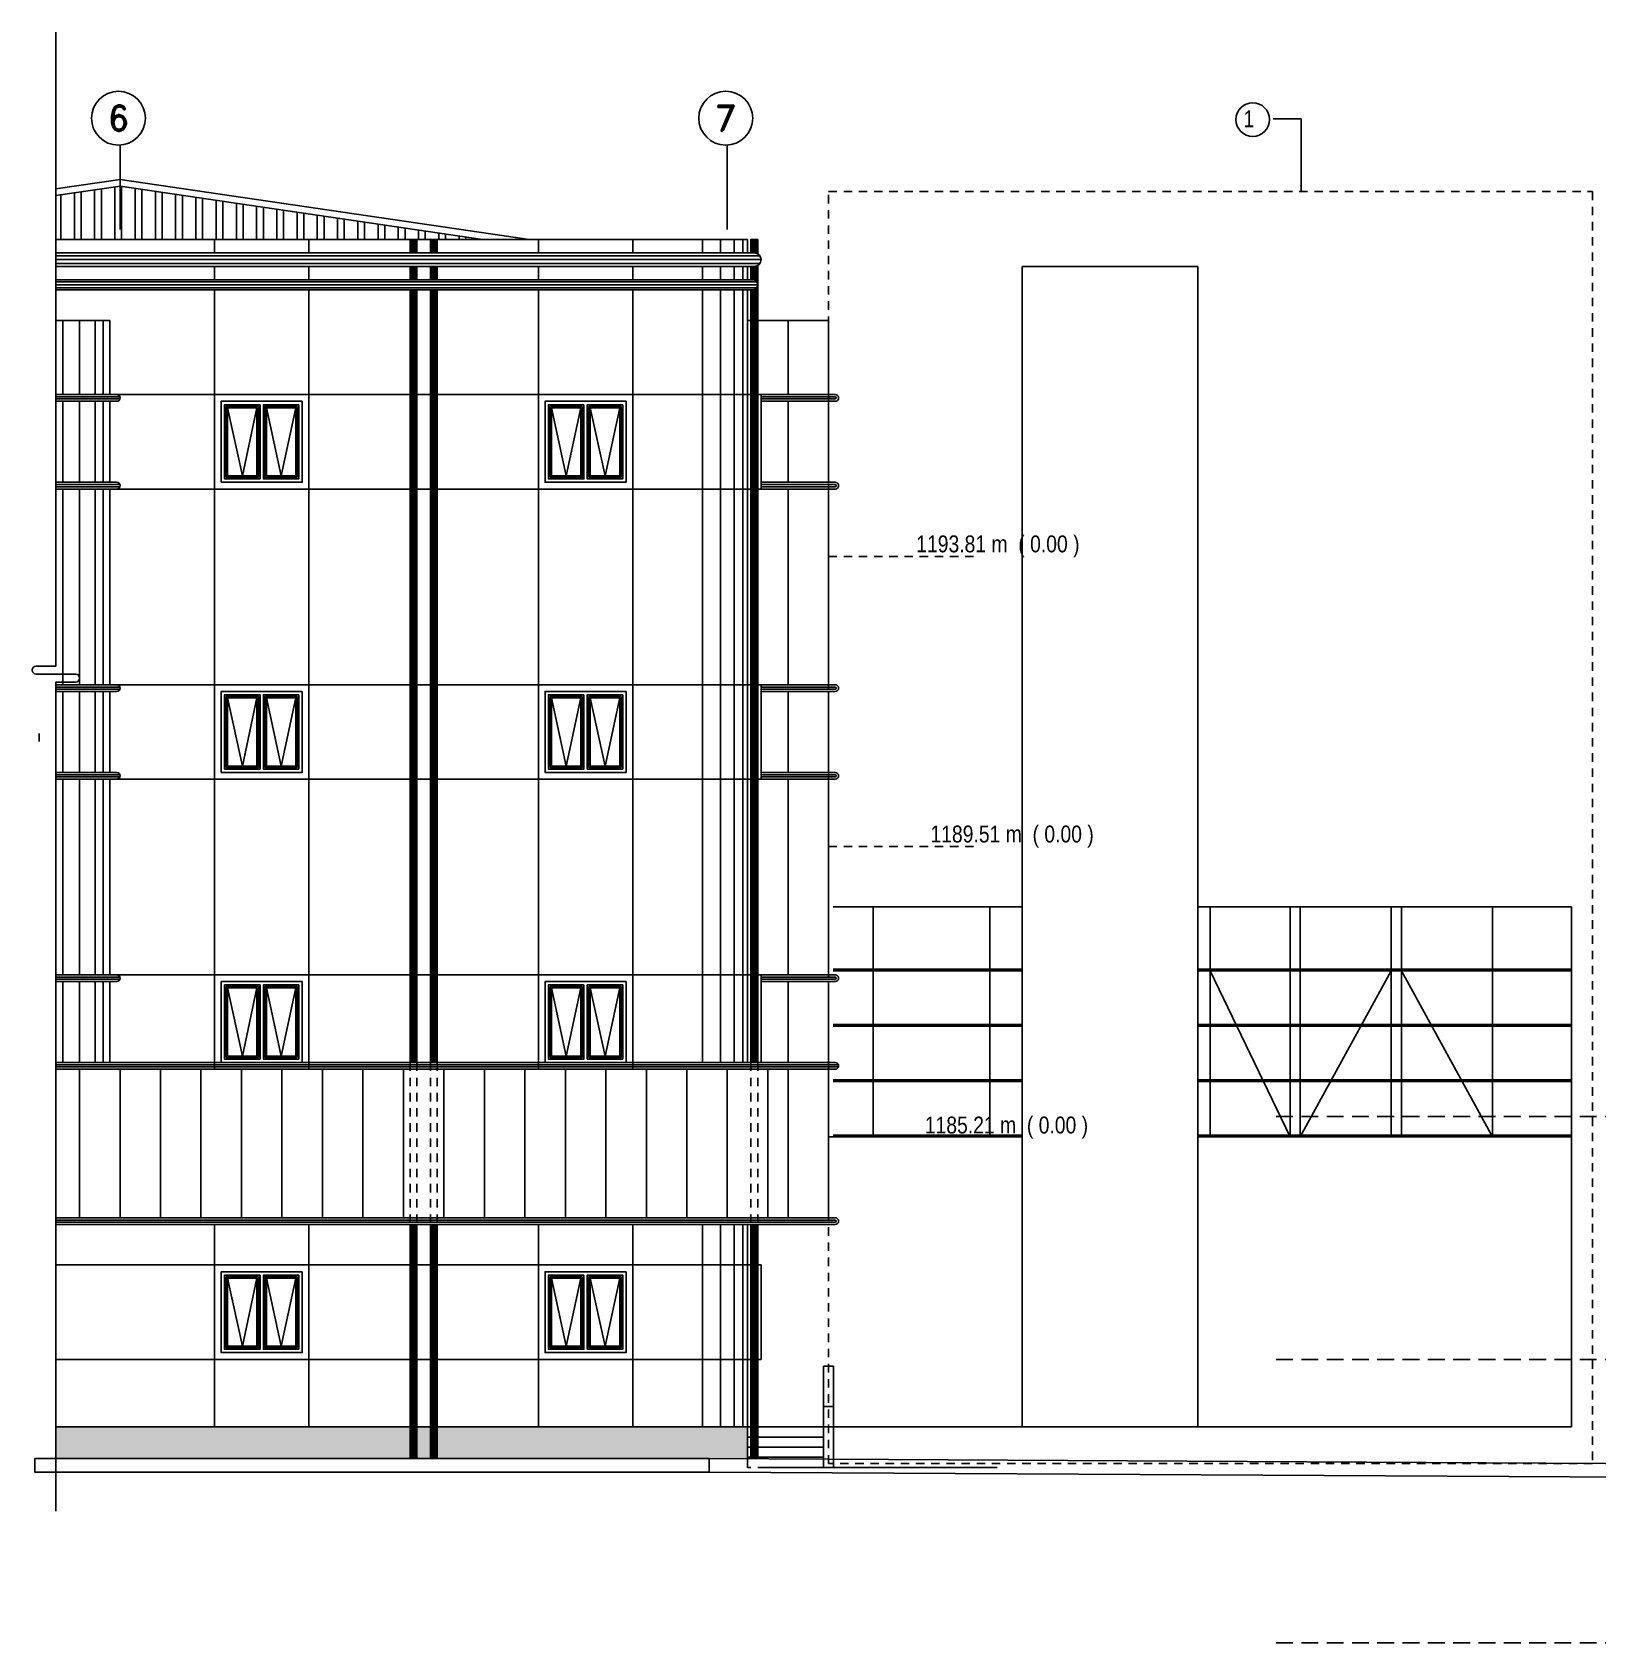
# Model space of a CAD drawing. Extents: x -133 to 84, y -2 to 88.
# Drawn here: x -132.95 to -109.75, y 0 to 23.87 of the extents above; entities that cross this region are included whole.
import ezdxf
from ezdxf.enums import TextEntityAlignment as Align

# ---------------------------------------------------------------- set-up
doc = ezdxf.new("R2010")
doc.units = 0
doc.header["$MEASUREMENT"] = 0
for name, pattern in [('RHCG02-4502(DOS ARA)AR-FA-002-08$0$CENTER', [2, 1.25, -0.25, 0.25, -0.25]), ('RHCG02-4502(DOS ARA)AR-FA-002-08$0$HIDDEN', [0.375, 0.25, -0.125]), ('RHCG02-4502(DOS ARA)AR-FA-002-08$0$HIDDEN2', [0.1875, 0.125, -0.0625])]:
    doc.linetypes.add(name, pattern=pattern)
for name, color, linetype in [('RHCG02-4502(DOS ARA)AR-FA-002-08$0$06', 6, 'Continuous'), ('RHCG02-4502(DOS ARA)AR-FA-002-08$0$arq-niveles', 1, 'Continuous'), ('RHCG02-4502(DOS ARA)AR-FA-002-08$0$arq-text-simbologia', 3, 'Continuous'), ('RHCG02-4502(DOS ARA)AR-FA-002-08$0$BAJANTES', 3, 'Continuous'), ('RHCG02-4502(DOS ARA)AR-FA-002-08$0$CUBIERTA', 1, 'Continuous'), ('RHCG02-4502(DOS ARA)AR-FA-002-08$0$DISEÑO', 2, 'Continuous'), ('RHCG02-4502(DOS ARA)AR-FA-002-08$0$Diseño cubiertas', 2, 'Continuous'), ('RHCG02-4502(DOS ARA)AR-FA-002-08$0$EJES', 1, 'RHCG02-4502(DOS ARA)AR-FA-002-08$0$CENTER'), ('RHCG02-4502(DOS ARA)AR-FA-002-08$0$FACHADA', 3, 'Continuous'), ('RHCG02-4502(DOS ARA)AR-FA-002-08$0$FACHADA0', 4, 'Continuous'), ('RHCG02-4502(DOS ARA)AR-FA-002-08$0$FACHADA2', 3, 'Continuous'), ('RHCG02-4502(DOS ARA)AR-FA-002-08$0$HATCH', 1, 'Continuous'), ('RHCG02-4502(DOS ARA)AR-FA-002-08$0$JUNTA', 1, 'Continuous'), ('RHCG02-4502(DOS ARA)AR-FA-002-08$0$LINE', 2, 'Continuous'), ('RHCG02-4502(DOS ARA)AR-FA-002-08$0$LINEAS', 3, 'Continuous'), ('RHCG02-4502(DOS ARA)AR-FA-002-08$0$LINES', 1, 'Continuous'), ('RHCG02-4502(DOS ARA)AR-FA-002-08$0$Notas', 1, 'Continuous'), ('RHCG02-4502(DOS ARA)AR-FA-002-08$0$NPT', 2, 'RHCG02-4502(DOS ARA)AR-FA-002-08$0$HIDDEN2'), ('RHCG02-4502(DOS ARA)AR-FA-002-08$0$PROYECCION', 2, 'RHCG02-4502(DOS ARA)AR-FA-002-08$0$HIDDEN2'), ('RHCG02-4502(DOS ARA)AR-FA-002-08$0$SIN_VENT', 1, 'Continuous'), ('RHCG02-4502(DOS ARA)AR-FA-002-08$0$SISAS', 2, 'Continuous')]:
    doc.layers.add(name, color=color, linetype=linetype)
doc.styles.add('RHCG02-4502(DOS ARA)AR-FA-002-08$0$dape 2', font='ARIALN.TTF', dxfattribs={"height": 0.25})
doc.styles.add('RHCG02-4502(DOS ARA)AR-FA-002-08$0$ROMAND', font='ROMAND')
doc.dimstyles.new('RHCG02-4502(DOS ARA)AR-FA-002-08$0$dape', dxfattribs={"dimscale": 0.05, "dimtxt": 0.25, "dimasz": 2, "dimexe": 1, "dimexo": 1, "dimgap": 1, "dimtad": 1, "dimzin": 1, "dimtxsty": 'RHCG02-4502(DOS ARA)AR-FA-002-08$0$dape 2', "dimcen": 30, "dimclrd": 1, "dimclre": 1, "dimclrt": 2, "dimazin": 0, "dimtfac": 1, "dimtmove": 0, "dimatfit": 3, "dimfxl": 1, "dimarcsym": 0})

# ---------------------------------------------------------------- blocks, each defined once
blk = doc.blocks.new('RHCG02-4502(DOS ARA)AR-FA-002-08$0$A$C01065719')
at = {"layer": 'RHCG02-4502(DOS ARA)AR-FA-002-08$0$DISEÑO', "color": 250}
for p, q in [((0.195, 1.205), (0.412, 0.195)), ((0.412, 0.195), (0.63, 1.205)), ((0.77, 1.205), (0.987, 0.195)), ((0.987, 0.195), (1.205, 1.205))]:
    blk.add_line(p, q, dxfattribs=at)
for points in [[(0, 1.4), (1.4, 1.4), (1.4, 0), (0, 0)], [(0.1, 1.3), (1.3, 1.3), (1.3, 0.1), (0.1, 0.1)], [(0.15, 1.25), (0.675, 1.25), (0.675, 0.15), (0.15, 0.15)], [(0.175, 1.225), (0.65, 1.225), (0.65, 0.175), (0.175, 0.175)], [(0.195, 1.205), (0.63, 1.205), (0.63, 0.195), (0.195, 0.195)], [(0.725, 1.25), (1.25, 1.25), (1.25, 0.15), (0.725, 0.15)], [(0.75, 1.225), (1.225, 1.225), (1.225, 0.175), (0.75, 0.175)], [(0.77, 1.205), (1.205, 1.205), (1.205, 0.195), (0.77, 0.195)]]:
    blk.add_lwpolyline(points, close=True, dxfattribs=at)
blk = doc.blocks.new('RHCG02-4502(DOS ARA)AR-FA-002-08$0$A$C18170393')
at = {"color": 250}
for p, q in [((-8.914, 7.517), (-6.313, 7.517)), ((-8.914, 7.517), (-8.914, -9.683)), ((-6.313, 7.517), (-6.313, -9.683)), ((-11.714, -1.975), (-8.914, -1.975)), ((-11.121, -1.975), (-11.121, -5.383)), ((-9.391, -1.975), (-9.391, -5.383)), ((-6.313, -1.975), (-0.772, -1.975)), ((-6.128, -1.975), (-6.128, -5.383)), ((-4.945, -1.975), (-4.945, -5.383)), ((-4.795, -1.975), (-4.795, -5.383)), ((-3.445, -1.975), (-3.445, -5.383)), ((-3.295, -1.975), (-3.295, -5.383)), ((-1.944, -1.975), (-1.944, -5.383)), ((-11.714, -2.898), (-8.914, -2.898)), ((-11.714, -2.923), (-8.914, -2.923)), ((-6.313, -2.898), (-0.772, -2.898)), ((-6.313, -2.923), (-0.772, -2.923)), ((-6.128, -2.923), (-4.945, -5.383)), ((-3.445, -2.923), (-4.795, -5.383)), ((-3.295, -2.923), (-1.944, -5.383)), ((-11.714, -3.718), (-8.914, -3.718)), ((-11.714, -3.743), (-8.914, -3.743)), ((-6.313, -3.718), (-0.772, -3.718)), ((-6.313, -3.743), (-0.772, -3.743)), ((-11.714, -4.538), (-8.914, -4.538)), ((-11.714, -4.563), (-8.914, -4.563)), ((-6.313, -4.538), (-0.772, -4.538)), ((-6.313, -4.563), (-0.772, -4.563)), ((-11.714, -5.358), (-8.914, -5.358)), ((-11.714, -5.383), (-8.914, -5.383)), ((-6.313, -5.358), (-0.772, -5.358)), ((-6.313, -5.383), (-0.772, -5.383)), ((-11.859, -9.683), (-0.772, -9.683))]:
    blk.add_line(p, q, dxfattribs=at)
blk.add_lwpolyline([(-0.772, -1.975), (-0.772, -9.683)], dxfattribs=at)

msp = doc.modelspace()

# ---------------------------------------------------------------- hatches: boundary and pattern name
at = {"layer": 'RHCG02-4502(DOS ARA)AR-FA-002-08$0$CUBIERTA'}
h = msp.add_hatch(dxfattribs=at)
h.set_pattern_fill('ANSI32', color=250, scale=0.8, angle=45, style=0)
h.set_pattern_definition([(90, (-328.82605, -107.01706), (-0.3, 3e-17), []), (90, (-328.72605, -106.91706), (-0.3, 3e-17), [])])
h.paths.add_polyline_path([(-131.65, 21.589), (-131.65, 20.8), (-126.276, 20.8)])
h.paths.add_polyline_path([(-132.601, 20.8), (-132.601, 21.45), (-131.65, 21.589), (-131.65, 20.8)])
at = {"layer": 'RHCG02-4502(DOS ARA)AR-FA-002-08$0$SISAS'}
h = msp.add_hatch(dxfattribs=at)
h.set_pattern_fill('AR-SAND', color=250, scale=0.002, style=0)
h.set_pattern_definition([(37.5, (-2499.06638, 942.25558), (-0.0032000626, 0.0978826475), [0, -0.077216, 0, -0.08636, 0, -0.08255]), (7.5, (-2499.06638, 942.25558), (0.0899046566, 0.14336502), [0, -0.041656, 0, -0.069596, 0, -0.02667]), (327.5, (-2499.12886, 942.25558), (0.158198474, 0.000287437), [0, -0.0254, 0, -0.09144, 0, -0.11938]), (317.5, (-2499.12886, 942.25558), (0.1527112905, 0.044585865), [0, -0.0127, 0, -0.059944, 0, -0.06858])])
h.paths.add_polyline_path([(-122.35, 3.2), (-132.601, 3.2), (-132.601, 2.73), (-122.35, 2.727)])

# ---------------------------------------------------------------- linework, layer by layer
at = {"layer": 'RHCG02-4502(DOS ARA)AR-FA-002-08$0$06'}
msp.add_lwpolyline([(-122.921, 2.53), (-132.913, 2.53), (-132.913, 2.73), (-122.921, 2.73), (-122.921, 2.53)], close=True, dxfattribs=at)
for points in [[(-49.555, 0.659), (-49.921, 0.73), (-55.921, 1.24), (-67.321, 1.62), (-82.921, 2.29), (-91.921, 2.56), (-122.921, 2.73), (-122.921, 2.53)], [(-122.921, 2.53), (-91.924, 2.36), (-82.928, 2.09), (-67.328, 1.42), (-55.932, 1.04), (-49.948, 0.532), (-49.555, 0.455)]]:
    msp.add_lwpolyline(points, dxfattribs=at)
at = {"layer": 'RHCG02-4502(DOS ARA)AR-FA-002-08$0$arq-niveles', "color": 1, "linetype": 'RHCG02-4502(DOS ARA)AR-FA-002-08$0$HIDDEN'}
for p, q in [((-114.517, 7.8), (-49.828, 7.8)), ((-114.517, 4.2), (-49.828, 4.2)), ((-114.517, 0), (-49.632, 0))]:
    msp.add_line(p, q, dxfattribs=at)
at = {"layer": 'RHCG02-4502(DOS ARA)AR-FA-002-08$0$BAJANTES', "color": 250}
for p, q in [((-127.35, 20.4), (-127.35, 20.2)), ((-127.25, 20.2), (-127.25, 20.4)), ((-127.05, 20.4), (-127.05, 20.2)), ((-126.95, 20.2), (-126.95, 20.4)), ((-122.3, 20.4), (-122.3, 20.2)), ((-122.2, 20.125), (-122.2, 20.413)), ((-122.2, 8.6), (-122.2, 20.125)), ((-127.35, 20.05), (-127.35, 8.6)), ((-127.25, 8.6), (-127.25, 20.05)), ((-127.05, 20.05), (-127.05, 8.6)), ((-126.95, 8.6), (-126.95, 20.05)), ((-122.3, 20.05), (-122.3, 8.6)), ((-127.35, 6.2), (-127.35, 2.728)), ((-127.25, 2.728), (-127.25, 6.2)), ((-127.05, 6.2), (-127.05, 2.728)), ((-126.95, 2.728), (-126.95, 6.2)), ((-122.3, 2.727), (-122.3, 6.2)), ((-122.2, 6.2), (-122.2, 2.726))]:
    msp.add_line(p, q, dxfattribs=at)
for points in [[(-127.25, 20.6), (-127.25, 20.8), (-127.35, 20.8), (-127.35, 20.6)], [(-126.95, 20.6), (-126.95, 20.8), (-127.05, 20.8), (-127.05, 20.6)], [(-122.2, 20.587), (-122.2, 20.8), (-122.3, 20.8), (-122.3, 20.6)]]:
    msp.add_lwpolyline(points, dxfattribs=at)
at = {"layer": 'RHCG02-4502(DOS ARA)AR-FA-002-08$0$CUBIERTA', "color": 250}
for p, q in [((-131.65, 21.69), (-132.601, 21.551)), ((-131.65, 21.589), (-132.601, 21.45)), ((-131.65, 21.69), (-125.588, 20.8)), ((-131.65, 21.589), (-126.276, 20.8))]:
    msp.add_line(p, q, dxfattribs=at)
at = {"layer": 'RHCG02-4502(DOS ARA)AR-FA-002-08$0$EJES', "color": 250}
for p, q in [((-131.65, 22.197), (-131.65, 20.8)), ((-122.65, 22.197), (-122.65, 20.8))]:
    msp.add_line(p, q, dxfattribs=at)
at = {"layer": 'RHCG02-4502(DOS ARA)AR-FA-002-08$0$FACHADA', "color": 250}
for p, q in [((-132.601, 20.8), (-122.35, 20.8)), ((-122.35, 20.8), (-122.35, 20.6)), ((-122.35, 20.4), (-122.35, 20.2)), ((-122.35, 20.05), (-122.35, 8.6)), ((-122.35, 6.2), (-122.35, 3.2))]:
    msp.add_line(p, q, dxfattribs=at)
for points in [[(-122.3, 18.5), (-122.35, 18.5), (-122.35, 17.1), (-122.3, 17.1)], [(-122.2, 17.1), (-122.15, 17.1), (-122.15, 18.5), (-122.2, 18.5)], [(-122.3, 14.2), (-122.35, 14.2), (-122.35, 12.8), (-122.3, 12.8)], [(-122.2, 12.8), (-122.15, 12.8), (-122.15, 14.2), (-122.2, 14.2)], [(-122.3, 9.9), (-122.35, 9.9), (-122.35, 8.6)], [(-122.15, 8.6), (-122.15, 9.9), (-122.2, 9.9)], [(-122.35, 8.5), (-122.15, 8.5)], [(-122.3, 5.6), (-122.35, 5.6), (-122.35, 4.2), (-122.3, 4.2)], [(-122.2, 4.2), (-122.15, 4.2), (-122.15, 5.6), (-122.2, 5.6)]]:
    msp.add_lwpolyline(points, dxfattribs=at)
at = {"layer": 'RHCG02-4502(DOS ARA)AR-FA-002-08$0$FACHADA0', "color": 250}
for p, q in [((-132.601, 19.6), (-131.8, 19.6)), ((-131.8, 18.5), (-131.8, 19.6)), ((-131.8, 17.2), (-131.8, 18.4)), ((-131.8, 14.2), (-131.8, 17.1)), ((-131.8, 14.1), (-131.8, 12.9)), ((-131.8, 12.8), (-131.8, 9.9)), ((-131.8, 8.6), (-131.8, 9.8))]:
    msp.add_line(p, q, dxfattribs=at)
for points in [[(-132.601, 20.6), (-122.25, 20.6, -1), (-122.25, 20.4), (-132.601, 20.4)], [(-132.601, 20.05), (-122.275, 20.05, 1), (-122.275, 20.2), (-132.601, 20.2)]]:
    msp.add_lwpolyline(points, format="xyb", dxfattribs=at)
at = {"layer": 'RHCG02-4502(DOS ARA)AR-FA-002-08$0$FACHADA2', "color": 250}
for p, q in [((-122.35, 19.6), (-122.3, 19.6)), ((-122.2, 19.6), (-121.15, 19.6)), ((-121.15, 18.5), (-121.15, 19.6)), ((-121.15, 18.4), (-121.15, 17.2)), ((-121.15, 17.1), (-121.15, 14.2)), ((-121.15, 14.1), (-121.15, 12.9)), ((-121.15, 12.8), (-121.15, 9.9)), ((-121.15, 9.8), (-121.15, 8.6)), ((-121.15, 8.5), (-121.15, 6.3))]:
    msp.add_line(p, q, dxfattribs=at)
at = {"layer": 'RHCG02-4502(DOS ARA)AR-FA-002-08$0$HATCH', "color": 250}
for p, q in [((-127.338, 20.8), (-127.338, 20.6)), ((-127.338, 20.8), (-127.338, 20.6)), ((-127.325, 20.8), (-127.325, 20.6)), ((-127.325, 20.8), (-127.325, 20.6)), ((-127.3, 20.8), (-127.3, 20.6)), ((-127.3, 20.8), (-127.3, 20.6)), ((-127.275, 20.8), (-127.275, 20.6)), ((-127.275, 20.8), (-127.275, 20.6)), ((-127.263, 20.8), (-127.263, 20.6)), ((-127.263, 20.8), (-127.263, 20.6)), ((-127.038, 20.8), (-127.038, 20.6)), ((-127.038, 20.8), (-127.038, 20.6)), ((-127.025, 20.8), (-127.025, 20.6)), ((-127.025, 20.8), (-127.025, 20.6)), ((-127, 20.8), (-127, 20.6)), ((-127, 20.8), (-127, 20.6)), ((-126.975, 20.8), (-126.975, 20.6)), ((-126.975, 20.8), (-126.975, 20.6)), ((-126.963, 20.8), (-126.963, 20.6)), ((-126.963, 20.8), (-126.963, 20.6)), ((-123.016, 20.8), (-123.016, 20.6)), ((-123.016, 20.8), (-123.016, 20.6)), ((-122.753, 20.8), (-122.753, 20.6)), ((-122.753, 20.8), (-122.753, 20.6)), ((-122.548, 20.8), (-122.548, 20.6)), ((-122.548, 20.8), (-122.548, 20.6)), ((-122.42, 20.8), (-122.42, 20.6)), ((-122.42, 20.8), (-122.42, 20.6)), ((-122.288, 20.8), (-122.288, 20.6)), ((-122.288, 20.8), (-122.288, 20.6)), ((-122.275, 20.8), (-122.275, 20.6)), ((-122.275, 20.8), (-122.275, 20.6)), ((-122.25, 20.8), (-122.25, 20.6)), ((-122.25, 20.8), (-122.25, 20.6)), ((-122.225, 20.8), (-122.225, 20.597)), ((-122.225, 20.8), (-122.225, 20.597)), ((-122.213, 20.8), (-122.213, 20.593)), ((-122.213, 20.8), (-122.213, 20.593)), ((-122.167, 20.556), (-132.601, 20.556)), ((-122.167, 20.556), (-132.601, 20.556)), ((-122.15, 20.5), (-132.601, 20.5)), ((-122.15, 20.5), (-132.601, 20.5)), ((-122.167, 20.444), (-132.601, 20.444)), ((-122.167, 20.444), (-132.601, 20.444)), ((-127.338, 20.4), (-127.338, 20.2)), ((-127.338, 20.4), (-127.338, 20.2)), ((-127.325, 20.4), (-127.325, 20.2)), ((-127.325, 20.4), (-127.325, 20.2)), ((-127.3, 20.4), (-127.3, 20.2)), ((-127.3, 20.4), (-127.3, 20.2)), ((-127.275, 20.4), (-127.275, 20.2)), ((-127.275, 20.4), (-127.275, 20.2)), ((-127.263, 20.4), (-127.263, 20.2)), ((-127.263, 20.4), (-127.263, 20.2)), ((-127.038, 20.4), (-127.038, 20.2)), ((-127.038, 20.4), (-127.038, 20.2)), ((-127.025, 20.4), (-127.025, 20.2)), ((-127.025, 20.4), (-127.025, 20.2)), ((-127, 20.4), (-127, 20.2)), ((-127, 20.4), (-127, 20.2)), ((-126.975, 20.4), (-126.975, 20.2)), ((-126.975, 20.4), (-126.975, 20.2)), ((-126.963, 20.4), (-126.963, 20.2)), ((-126.963, 20.4), (-126.963, 20.2)), ((-123.016, 20.4), (-123.016, 20.2)), ((-123.016, 20.4), (-123.016, 20.2)), ((-122.753, 20.4), (-122.753, 20.2)), ((-122.753, 20.4), (-122.753, 20.2)), ((-122.548, 20.4), (-122.548, 20.2)), ((-122.548, 20.4), (-122.548, 20.2)), ((-122.42, 20.4), (-122.42, 20.2)), ((-122.42, 20.4), (-122.42, 20.2)), ((-122.288, 20.4), (-122.288, 20.2)), ((-122.288, 20.4), (-122.288, 20.2)), ((-122.275, 20.4), (-122.275, 20.2)), ((-122.275, 20.4), (-122.275, 20.2)), ((-122.25, 20.4), (-122.25, 20.196)), ((-122.25, 20.4), (-122.25, 20.196)), ((-122.225, 20.403), (-122.225, 20.181)), ((-122.225, 20.403), (-122.225, 20.181)), ((-122.213, 20.407), (-122.213, 20.166)), ((-122.213, 20.407), (-122.213, 20.166)), ((-122.215, 20.17), (-132.601, 20.17)), ((-122.215, 20.17), (-132.601, 20.17)), ((-122.2, 20.125), (-132.601, 20.125)), ((-122.2, 20.125), (-132.601, 20.125)), ((-122.215, 20.08), (-132.601, 20.08)), ((-122.215, 20.08), (-132.601, 20.08)), ((-122.25, 20.054), (-122.25, 8.6)), ((-122.25, 20.054), (-122.25, 8.6)), ((-122.225, 20.069), (-122.225, 8.6)), ((-122.225, 20.069), (-122.225, 8.6)), ((-122.213, 20.084), (-122.213, 8.6)), ((-122.213, 20.084), (-122.213, 8.6)), ((-127.338, 20.05), (-127.338, 8.6)), ((-127.338, 20.05), (-127.338, 8.6)), ((-127.325, 20.05), (-127.325, 8.6)), ((-127.325, 20.05), (-127.325, 8.6)), ((-127.3, 20.05), (-127.3, 8.6)), ((-127.3, 20.05), (-127.3, 8.6)), ((-127.275, 20.05), (-127.275, 8.6)), ((-127.275, 20.05), (-127.275, 8.6)), ((-127.263, 20.05), (-127.263, 8.6)), ((-127.263, 20.05), (-127.263, 8.6)), ((-127.038, 20.05), (-127.038, 8.6)), ((-127.038, 20.05), (-127.038, 8.6)), ((-127.025, 20.05), (-127.025, 8.6)), ((-127.025, 20.05), (-127.025, 8.6)), ((-127, 20.05), (-127, 8.6)), ((-127, 20.05), (-127, 8.6)), ((-126.975, 20.05), (-126.975, 8.6)), ((-126.975, 20.05), (-126.975, 8.6)), ((-126.963, 20.05), (-126.963, 8.6)), ((-126.963, 20.05), (-126.963, 8.6)), ((-123.016, 20.05), (-123.016, 8.6)), ((-123.016, 20.05), (-123.016, 8.6)), ((-122.753, 20.05), (-122.753, 8.6)), ((-122.753, 20.05), (-122.753, 8.6)), ((-122.548, 20.05), (-122.548, 8.6)), ((-122.548, 20.05), (-122.548, 8.6)), ((-122.42, 20.05), (-122.42, 8.6)), ((-122.42, 20.05), (-122.42, 8.6)), ((-122.288, 20.05), (-122.288, 8.6)), ((-122.288, 20.05), (-122.288, 8.6)), ((-122.275, 20.05), (-122.275, 8.6)), ((-122.275, 20.05), (-122.275, 8.6)), ((-132.495, 18.5), (-132.495, 19.6)), ((-132.495, 18.5), (-132.495, 19.6)), ((-132.017, 18.5), (-132.017, 19.6)), ((-132.017, 18.5), (-132.017, 19.6)), ((-131.9, 18.5), (-131.9, 19.6)), ((-131.9, 18.5), (-131.9, 19.6)), ((-132.601, 18.465), (-131.652, 18.465)), ((-132.601, 18.465), (-131.652, 18.465)), ((-131.652, 18.435), (-132.601, 18.435)), ((-131.652, 18.435), (-132.601, 18.435)), ((-132.495, 17.2), (-132.495, 18.4)), ((-132.495, 17.2), (-132.495, 18.4)), ((-132.017, 17.2), (-132.017, 18.4)), ((-132.017, 17.2), (-132.017, 18.4)), ((-131.9, 17.2), (-131.9, 18.4)), ((-131.9, 17.2), (-131.9, 18.4)), ((-132.601, 17.165), (-131.652, 17.165)), ((-132.601, 17.165), (-131.652, 17.165)), ((-131.652, 17.135), (-132.601, 17.135)), ((-131.652, 17.135), (-132.601, 17.135)), ((-132.495, 17.1), (-132.495, 14.2)), ((-132.495, 17.1), (-132.495, 14.2)), ((-132.017, 17.1), (-132.017, 14.2)), ((-132.017, 17.1), (-132.017, 14.2)), ((-131.9, 17.1), (-131.9, 14.2)), ((-131.9, 17.1), (-131.9, 14.2)), ((-132.601, 14.165), (-131.652, 14.165)), ((-132.601, 14.165), (-131.652, 14.165)), ((-131.652, 14.135), (-132.601, 14.135)), ((-131.652, 14.135), (-132.601, 14.135)), ((-132.495, 12.9), (-132.495, 14.1)), ((-132.495, 12.9), (-132.495, 14.1)), ((-132.017, 12.9), (-132.017, 14.1)), ((-132.017, 12.9), (-132.017, 14.1)), ((-131.9, 12.9), (-131.9, 14.1)), ((-131.9, 12.9), (-131.9, 14.1)), ((-132.601, 12.865), (-131.652, 12.865)), ((-132.601, 12.865), (-131.652, 12.865)), ((-131.652, 12.835), (-132.601, 12.835)), ((-131.652, 12.835), (-132.601, 12.835)), ((-132.495, 12.8), (-132.495, 9.9)), ((-132.495, 12.8), (-132.495, 9.9)), ((-132.017, 12.8), (-132.017, 9.9)), ((-132.017, 12.8), (-132.017, 9.9)), ((-131.9, 12.8), (-131.9, 9.9)), ((-131.9, 12.8), (-131.9, 9.9)), ((-132.601, 9.865), (-131.652, 9.865)), ((-132.601, 9.865), (-131.652, 9.865)), ((-131.652, 9.835), (-132.601, 9.835)), ((-131.652, 9.835), (-132.601, 9.835)), ((-132.495, 9.8), (-132.495, 8.6)), ((-132.495, 9.8), (-132.495, 8.6)), ((-132.017, 9.8), (-132.017, 8.6)), ((-132.017, 9.8), (-132.017, 8.6)), ((-131.9, 9.8), (-131.9, 8.6)), ((-131.9, 9.8), (-131.9, 8.6)), ((-132.601, 8.565), (-121.002, 8.565)), ((-132.601, 8.565), (-121.002, 8.565)), ((-121.002, 8.535), (-132.601, 8.535)), ((-121.002, 8.535), (-132.601, 8.535)), ((-127.338, 6.2), (-127.338, 2.728)), ((-127.338, 6.2), (-127.338, 2.728)), ((-127.325, 6.2), (-127.325, 2.728)), ((-127.325, 6.2), (-127.325, 2.728)), ((-127.3, 6.2), (-127.3, 2.728)), ((-127.3, 6.2), (-127.3, 2.728)), ((-127.275, 6.2), (-127.275, 2.728)), ((-127.275, 6.2), (-127.275, 2.728)), ((-127.263, 6.2), (-127.263, 2.728)), ((-127.263, 6.2), (-127.263, 2.728)), ((-127.038, 6.2), (-127.038, 2.728)), ((-127.038, 6.2), (-127.038, 2.728)), ((-127.025, 6.2), (-127.025, 2.728)), ((-127.025, 6.2), (-127.025, 2.728)), ((-127, 6.2), (-127, 2.728)), ((-127, 6.2), (-127, 2.728)), ((-126.975, 6.2), (-126.975, 2.728)), ((-126.975, 6.2), (-126.975, 2.728)), ((-126.963, 6.2), (-126.963, 2.728)), ((-126.963, 6.2), (-126.963, 2.728)), ((-123.016, 6.2), (-123.016, 3.2)), ((-122.753, 6.2), (-122.753, 3.2)), ((-122.753, 6.2), (-122.753, 3.2)), ((-122.548, 6.2), (-122.548, 3.2)), ((-122.548, 6.2), (-122.548, 3.2)), ((-122.42, 6.2), (-122.42, 3.2)), ((-122.42, 6.2), (-122.42, 3.2)), ((-122.288, 2.727), (-122.288, 6.2)), ((-122.288, 2.727), (-122.288, 6.2)), ((-122.275, 2.726), (-122.275, 6.2)), ((-122.275, 2.726), (-122.275, 6.2)), ((-122.25, 2.726), (-122.25, 6.2)), ((-122.25, 2.726), (-122.25, 6.2)), ((-122.225, 2.726), (-122.225, 6.2)), ((-122.225, 2.726), (-122.225, 6.2)), ((-122.213, 2.726), (-122.213, 6.2)), ((-122.213, 2.726), (-122.213, 6.2))]:
    msp.add_line(p, q, dxfattribs=at)
at = {"layer": 'RHCG02-4502(DOS ARA)AR-FA-002-08$0$HATCH'}
msp.add_lwpolyline([(-132.601, 1.952), (-132.601, 14.239), (-132.309, 14.239, 1), (-132.309, 14.357), (-132.892, 14.357, -1), (-132.892, 14.475), (-132.601, 14.475), (-132.601, 23.871)], format="xyb", dxfattribs=at)
msp.add_lwpolyline([(-132.601, 1.952), (-132.601, 14.239), (-132.309, 14.239, 1), (-132.309, 14.357), (-132.892, 14.357, -1), (-132.892, 14.475), (-132.601, 14.475), (-132.601, 23.871)], format="xyb", dxfattribs=at)
at = {"layer": 'RHCG02-4502(DOS ARA)AR-FA-002-08$0$HATCH', "color": 250}
for points in [[(-122.15, 18.465), (-121.05, 18.465, -1), (-121.05, 18.435), (-122.15, 18.435)], [(-122.15, 18.465), (-121.05, 18.465, -1), (-121.05, 18.435), (-122.15, 18.435)], [(-122.15, 17.165), (-121.05, 17.165, -1), (-121.05, 17.135), (-122.15, 17.135)], [(-122.15, 17.165), (-121.05, 17.165, -1), (-121.05, 17.135), (-122.15, 17.135)], [(-122.15, 14.165), (-121.05, 14.165, -1), (-121.05, 14.135), (-122.15, 14.135)], [(-122.15, 14.165), (-121.05, 14.165, -1), (-121.05, 14.135), (-122.15, 14.135)], [(-122.15, 12.865), (-121.05, 12.865, -1), (-121.05, 12.835), (-122.15, 12.835)], [(-122.15, 12.865), (-121.05, 12.865, -1), (-121.05, 12.835), (-122.15, 12.835)], [(-122.15, 9.865), (-121.05, 9.865, -1), (-121.05, 9.835), (-122.15, 9.835)], [(-122.15, 9.865), (-121.05, 9.865, -1), (-121.05, 9.835), (-122.15, 9.835)], [(-132.601, 6.265), (-121.05, 6.265, -1), (-121.05, 6.235), (-132.601, 6.235)], [(-132.601, 6.265), (-121.05, 6.265, -1), (-121.05, 6.235), (-132.601, 6.235)]]:
    msp.add_lwpolyline(points, format="xyb", dxfattribs=at)
at = {"layer": 'RHCG02-4502(DOS ARA)AR-FA-002-08$0$JUNTA', "color": 250}
for p, q in [((-130.25, 20.6), (-130.25, 20.8)), ((-128.85, 20.6), (-128.85, 20.8)), ((-125.45, 20.6), (-125.45, 20.8)), ((-124.05, 20.6), (-124.05, 20.8)), ((-130.25, 20.2), (-130.25, 20.4)), ((-128.85, 20.2), (-128.85, 20.4)), ((-125.45, 20.2), (-125.45, 20.4)), ((-124.05, 20.2), (-124.05, 20.4)), ((-130.25, 8.6), (-130.25, 20.05)), ((-128.85, 8.6), (-128.85, 20.05)), ((-125.45, 8.6), (-125.45, 20.05)), ((-124.05, 8.6), (-124.05, 20.05)), ((-127.35, 18.5), (-131.8, 18.5)), ((-127.05, 18.5), (-127.25, 18.5)), ((-122.35, 18.5), (-126.95, 18.5)), ((-127.35, 17.1), (-131.8, 17.1)), ((-127.05, 17.1), (-127.25, 17.1)), ((-122.35, 17.1), (-126.95, 17.1)), ((-127.35, 14.2), (-131.8, 14.2)), ((-127.05, 14.2), (-127.25, 14.2)), ((-122.35, 14.2), (-126.95, 14.2)), ((-127.35, 12.8), (-131.8, 12.8)), ((-127.05, 12.8), (-127.25, 12.8)), ((-122.35, 12.8), (-126.95, 12.8)), ((-127.35, 9.9), (-131.8, 9.9)), ((-127.05, 9.9), (-127.25, 9.9)), ((-122.35, 9.9), (-126.95, 9.9)), ((-122.35, 8.5), (-131.8, 8.5)), ((-130.25, 3.2), (-130.25, 6.2)), ((-128.85, 3.2), (-128.85, 6.2)), ((-125.45, 3.2), (-125.45, 6.2)), ((-124.05, 3.2), (-124.05, 6.2)), ((-127.35, 5.6), (-132.601, 5.6)), ((-127.05, 5.6), (-127.25, 5.6)), ((-122.35, 5.6), (-126.95, 5.6)), ((-127.35, 4.2), (-132.601, 4.2)), ((-127.05, 4.2), (-127.25, 4.2)), ((-122.35, 4.2), (-126.95, 4.2))]:
    msp.add_line(p, q, dxfattribs=at)
at = {"layer": 'RHCG02-4502(DOS ARA)AR-FA-002-08$0$LINE', "color": 250}
for p, q in [((-121.225, 4.1), (-121.075, 4.1)), ((-121.225, 2.6), (-121.225, 4.1)), ((-121.075, 2.6), (-121.075, 4.1)), ((-121.225, 3.5), (-121.075, 3.5))]:
    msp.add_line(p, q, dxfattribs=at)
at = {"layer": 'RHCG02-4502(DOS ARA)AR-FA-002-08$0$LINEAS', "color": 250}
for points in [[(-132.601, 18.5), (-131.7, 18.5, -1), (-131.7, 18.4), (-132.601, 18.4)], [(-132.601, 17.2), (-131.7, 17.2, -1), (-131.7, 17.1), (-132.601, 17.1)], [(-132.601, 14.2), (-131.7, 14.2, -1), (-131.7, 14.1), (-132.601, 14.1)], [(-132.601, 12.9), (-131.7, 12.9, -1), (-131.7, 12.8), (-132.601, 12.8)], [(-132.601, 9.9), (-131.7, 9.9, -1), (-131.7, 9.8), (-132.601, 9.8)], [(-132.601, 8.6), (-121.05, 8.6, -1), (-121.05, 8.5), (-132.601, 8.5)], [(-132.601, 6.3), (-121.05, 6.3, -1), (-121.05, 6.2), (-132.601, 6.2)]]:
    msp.add_lwpolyline(points, format="xyb", dxfattribs=at)
for points in [[(-122.15, 18.5), (-121.05, 18.5, -1), (-121.05, 18.4), (-122.15, 18.4)], [(-122.15, 17.1), (-121.05, 17.1, 1), (-121.05, 17.2), (-122.15, 17.2)], [(-122.15, 14.2), (-121.05, 14.2, -1), (-121.05, 14.1), (-122.15, 14.1)], [(-122.15, 12.8), (-121.05, 12.8, 1), (-121.05, 12.9), (-122.15, 12.9)], [(-122.15, 9.9), (-121.05, 9.9, -1), (-121.05, 9.8), (-122.15, 9.8)]]:
    msp.add_lwpolyline(points, format="xyb", close=True, dxfattribs=at)
for centre in [(-131.673, 22.596), (-122.673, 22.596)]:
    msp.add_circle(centre, 0.4, dxfattribs=at)
at = {"layer": 'RHCG02-4502(DOS ARA)AR-FA-002-08$0$LINES', "color": 250}
for p, q in [((-122.35, 3.2), (-122.3, 3.2)), ((-122.35, 2.6), (-122.35, 3.2)), ((-122.2, 3.2), (-121.225, 3.2)), ((-122.35, 3.05), (-122.3, 3.05)), ((-122.35, 2.9), (-122.3, 2.9)), ((-122.2, 3.05), (-121.225, 3.05)), ((-122.2, 2.9), (-121.225, 2.9)), ((-122.3, 2.75), (-122.35, 2.75)), ((-121.225, 2.75), (-122.2, 2.75)), ((-122.3, 2.6), (-122.35, 2.6)), ((-118.65, 2.6), (-122.2, 2.6))]:
    msp.add_line(p, q, dxfattribs=at)
at = {"layer": 'RHCG02-4502(DOS ARA)AR-FA-002-08$0$Notas', "color": 5, "linetype": 'RHCG02-4502(DOS ARA)AR-FA-002-08$0$HIDDEN2'}
msp.add_lwpolyline([(-121.15, 21.508), (-109.829, 21.508), (-109.829, 2.658), (-121.15, 2.658)], close=True, dxfattribs=at)
at = {"layer": 'RHCG02-4502(DOS ARA)AR-FA-002-08$0$Notas'}
msp.add_circle((-114.863, 22.576), 0.249, dxfattribs=at)
at = {"layer": 'RHCG02-4502(DOS ARA)AR-FA-002-08$0$NPT'}
for p, q in [((-121.15, 16.1), (-118.965, 16.1)), ((-121.15, 11.8), (-118.965, 11.8)), ((-121.15, 7.5), (-118.965, 7.5))]:
    msp.add_line(p, q, dxfattribs=at)
at = {"layer": 'RHCG02-4502(DOS ARA)AR-FA-002-08$0$NPT', "color": 250}
for p, q in [((-122.35, 3.2), (-122.3, 3.2)), ((-122.2, 3.2), (-121.075, 3.2))]:
    msp.add_line(p, q, dxfattribs=at)
at = {"layer": 'RHCG02-4502(DOS ARA)AR-FA-002-08$0$PROYECCION', "color": 250}
for p, q in [((-127.35, 8.6), (-127.35, 6.2)), ((-127.25, 8.6), (-127.25, 6.2)), ((-127.05, 8.6), (-127.05, 6.2)), ((-126.95, 8.6), (-126.95, 6.2)), ((-122.3, 8.6), (-122.3, 6.2)), ((-122.2, 8.6), (-122.2, 6.2))]:
    msp.add_line(p, q, dxfattribs=at)
at = {"layer": 'RHCG02-4502(DOS ARA)AR-FA-002-08$0$SIN_VENT', "color": 250}
msp.add_line((-132.85, 13.357), (-132.85, 13.475), dxfattribs=at)
at = {"layer": 'RHCG02-4502(DOS ARA)AR-FA-002-08$0$SISAS', "color": 250}
for p, q in [((-132.25, 18.5), (-132.25, 19.6)), ((-121.75, 19.6), (-121.75, 18.5)), ((-132.25, 17.2), (-132.25, 18.4)), ((-121.75, 17.2), (-121.75, 18.4)), ((-132.25, 17.1), (-132.25, 14.2)), ((-121.75, 14.2), (-121.75, 17.1)), ((-132.25, 12.9), (-132.25, 14.1)), ((-121.75, 12.9), (-121.75, 14.1)), ((-132.85, 13.475), (-132.85, 13.357)), ((-132.25, 12.8), (-132.25, 9.9)), ((-121.75, 12.8), (-121.75, 9.9)), ((-132.25, 9.8), (-132.25, 8.6)), ((-121.75, 8.6), (-121.75, 9.8)), ((-132.25, 8.5), (-132.25, 6.3)), ((-131.65, 8.5), (-131.65, 6.3)), ((-131.05, 8.5), (-131.05, 6.3)), ((-130.45, 8.5), (-130.45, 6.3)), ((-129.85, 8.5), (-129.85, 6.3)), ((-129.25, 8.5), (-129.25, 6.3)), ((-128.65, 8.5), (-128.65, 6.3)), ((-128.05, 8.5), (-128.05, 6.3)), ((-127.45, 8.5), (-127.45, 6.3)), ((-126.85, 8.5), (-126.85, 6.3)), ((-126.25, 8.5), (-126.25, 6.3)), ((-125.65, 8.5), (-125.65, 6.3)), ((-125.05, 8.5), (-125.05, 6.3)), ((-124.45, 8.5), (-124.45, 6.3)), ((-123.85, 8.5), (-123.85, 6.3)), ((-123.25, 8.5), (-123.25, 6.3)), ((-122.65, 8.5), (-122.65, 6.3)), ((-122.05, 8.5), (-122.05, 6.3)), ((-121.75, 8.5), (-121.75, 6.3)), ((-132.601, 3.2), (-127.35, 3.2)), ((-127.25, 3.2), (-127.05, 3.2)), ((-126.95, 3.2), (-122.35, 3.2))]:
    msp.add_line(p, q, dxfattribs=at)

# ---------------------------------------------------------------- block references
msp.add_blockref('RHCG02-4502(DOS ARA)AR-FA-002-08$0$A$C18170393', (-109.366, 12.883))
at = {"layer": 'RHCG02-4502(DOS ARA)AR-FA-002-08$0$Diseño cubiertas', "color": 6, "xscale": -1}
for p in [(-128.85, 17.1), (-124.05, 17.1), (-128.85, 12.8), (-124.05, 12.8), (-128.85, 8.5), (-124.05, 8.5), (-128.85, 4.2), (-124.05, 4.2)]:
    msp.add_blockref('RHCG02-4502(DOS ARA)AR-FA-002-08$0$A$C01065719', p, dxfattribs=at)

# ---------------------------------------------------------------- texts
at = {"layer": 'RHCG02-4502(DOS ARA)AR-FA-002-08$0$arq-text-simbologia', "style": 'RHCG02-4502(DOS ARA)AR-FA-002-08$0$dape 2'}
for s, p in [('1193.81 m  ( 0.00 )', (-119.85, 16.162)), ('1189.51 m  ( 0.00 )', (-119.639, 11.862)), ('1185.21 m  ( 0.00 )', (-119.723, 7.549))]:
    msp.add_text(s, height=0.25, dxfattribs=at).set_placement(p)
at = {"layer": 'RHCG02-4502(DOS ARA)AR-FA-002-08$0$LINEAS', "color": 250, "style": 'RHCG02-4502(DOS ARA)AR-FA-002-08$0$ROMAND'}
for s, p in [('6', (-131.673, 22.596)), ('7', (-122.673, 22.596))]:
    msp.add_text(s, height=0.375, dxfattribs=at).set_placement(p, align=Align.MIDDLE)
at = {"layer": 'RHCG02-4502(DOS ARA)AR-FA-002-08$0$Notas', "color": 2, "insert": (-114.84, 22.462), "char_height": 0.25, "attachment_point": 9, "style": 'RHCG02-4502(DOS ARA)AR-FA-002-08$0$dape 2'}
msp.add_mtext('1', dxfattribs=at)

# ---------------------------------------------------------------- leaders
at = {"layer": 'RHCG02-4502(DOS ARA)AR-FA-002-08$0$Notas', "annotation_type": 0, "has_hookline": 1, "hookline_direction": 1, "text_width": 0.0755}
msp.add_leader([(-114.146, 21.508), (-114.146, 22.587), (-114.562, 22.587)], dimstyle='RHCG02-4502(DOS ARA)AR-FA-002-08$0$dape', override={"dimgap": 1, "dimtad": 0}, dxfattribs=at)

doc.saveas('drawing.dxf')
